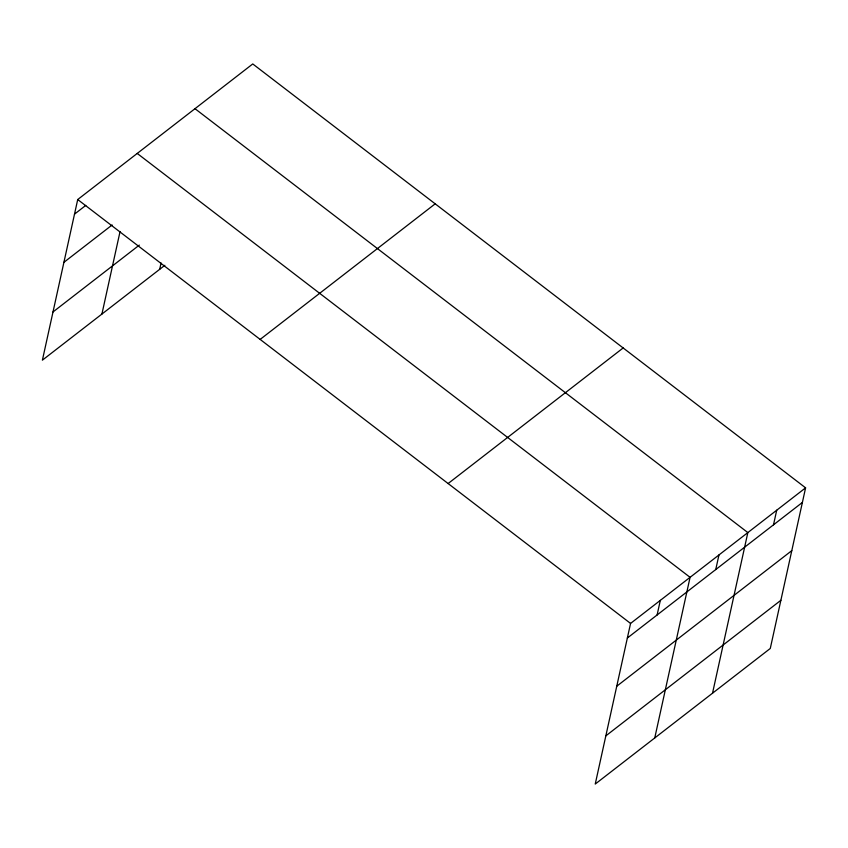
<?xml version="1.0" encoding="UTF-8"?>
<svg xmlns="http://www.w3.org/2000/svg" width="848" height="848" viewBox="0 0 848 848"><rect width="100%" height="100%" fill="white"/><g stroke="black" fill="none" stroke-linecap="round" stroke-linejoin="round"><path stroke-width="1.27" d="M805.6 487.844L630.562 623.428L595.243 784.05L770.281 648.466L805.6 487.844L252.757 63.95L77.719 199.534L42.4 360.156L164.841 265.318M101.919 314.057L120.066 231.504M159.678 269.314L161.078 262.975M657.105 614.991L660.316 600.373M654.751 737.951L690.071 577.329L137.228 153.435M715.744 569.57L718.956 554.952M712.521 693.208L747.841 532.586L194.998 108.692M773.503 524.827L776.715 510.21M74.507 214.141L85.786 205.396M63.907 262.329L112.137 224.974M52.989 311.969L139.326 245.104M260.156 339.412L435.194 203.827M448.115 483.54L623.163 347.956M627.34 638.035L802.388 502.451M616.75 686.223L791.788 550.638M605.832 735.873L780.881 600.289M77.719 199.534L630.562 623.428"/></g></svg>
